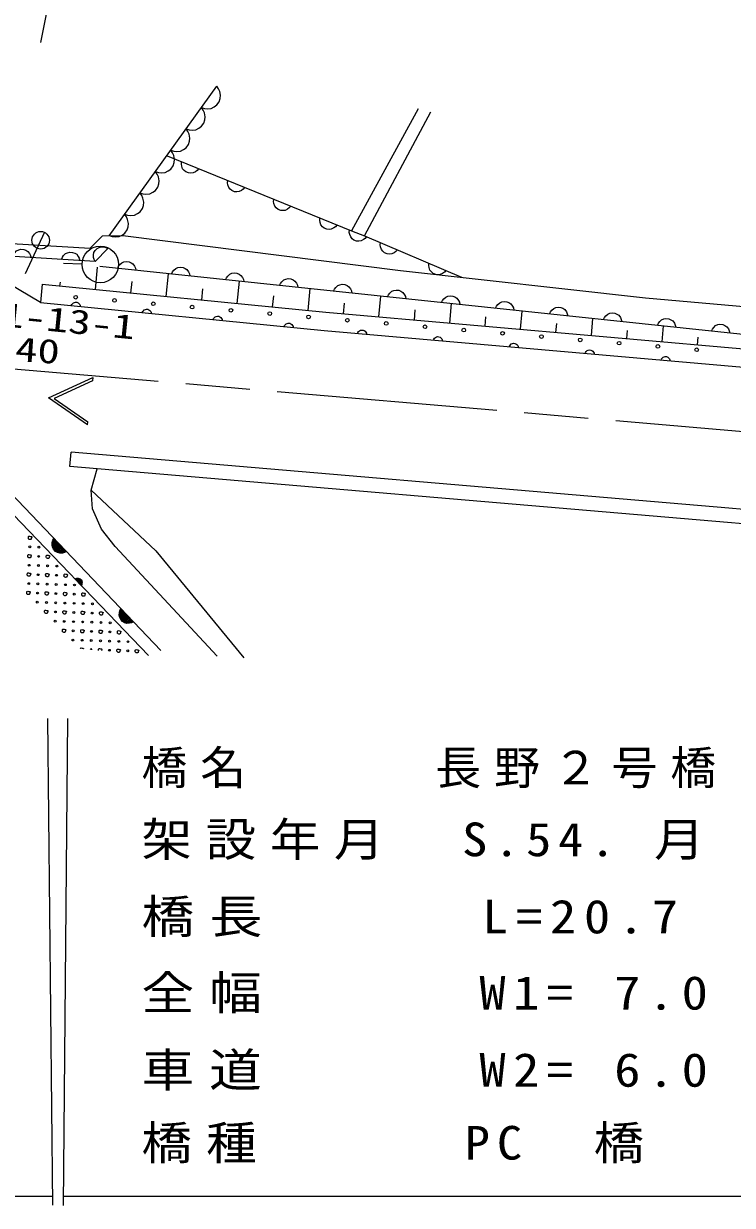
# Model space of a CAD drawing. Units: millimetres, scale not verified. Extents: x 40000 to 680000, y 20000 to 380000.
# Drawn here: x 173823 to 212421, y 253381 to 317744 of the extents above; entities that cross this region are included whole.
import ezdxf
from ezdxf.enums import TextEntityAlignment as Align

# ---------------------------------------------------------------- set-up
doc = ezdxf.new("R2010")
doc.units = ezdxf.units.MM
doc.header["$LTSCALE"] = 1000
doc.linetypes.add('CHAIN', pattern=[18.5, 12, -1.5, 3.5, -1.5])
for name, color, linetype, lineweight in [('M-BGD', 7, 'Continuous', 25), ('M-BMK', 2, 'CHAIN', 13), ('M-STR-HTXT', 7, 'Continuous', 13)]:
    doc.layers.add(name, color=color, linetype=linetype, lineweight=lineweight)
doc.layers.add('M-BMK-SRVR', color=3, linetype='Continuous')
doc.styles.add('ＭＳ ゴシック', font='')
doc.styles.get('ＭＳ ゴシック').set_extended_font_data('MS Gothic')

# ---------------------------------------------------------------- blocks, each defined once
blk = doc.blocks.new('BUHIN9')
at = {"color": 7, "linetype": 'Continuous', "lineweight": 25}
blk.add_circle((0, 0), 995, dxfattribs=at)
blk = doc.blocks.new('BUHIN142')
at = {"color": 7, "linetype": 'Continuous', "lineweight": 25}
blk.add_lwpolyline([(-235, -87), (-236, -26), (-224, 30), (-199, 98), (-158, 146), (-109, 182), (-36, 209), (25, 213), (87, 204), (152, 169), (197, 134), (235, 87)], dxfattribs=at)
blk = doc.blocks.new('BUHIN143')
at = {"color": 7, "linetype": 'Continuous', "lineweight": 25}
blk.add_lwpolyline([(-236, -84), (-236, -23), (-224, 33), (-198, 101), (-156, 147), (-107, 184), (-34, 210), (28, 213), (90, 203), (154, 168), (199, 132), (236, 84)], dxfattribs=at)
blk = doc.blocks.new('BUHIN160')
at = {"color": 7, "linetype": 'Continuous', "lineweight": 25}
blk.add_lwpolyline([(-130, -704), (42, -681), (195, -622), (375, -513), (488, -374), (571, -218), (612, 0), (589, 175), (534, 346), (404, 512), (282, 618), (130, 704)], dxfattribs=at)
blk = doc.blocks.new('BUHIN164')
at = {"color": 7, "linetype": 'Continuous', "lineweight": 25}
blk.add_lwpolyline([(-472, -165), (-472, -43), (-448, 69), (-394, 204), (-310, 297), (-211, 369), (-64, 420), (58, 425), (182, 405), (310, 333), (399, 261), (472, 165)], dxfattribs=at)
blk = doc.blocks.new('BUHIN166')
at = {"color": 7, "linetype": 'Continuous', "lineweight": 25}
blk.add_lwpolyline([(-464, -186), (-470, -65), (-450, 48), (-403, 186), (-324, 282), (-228, 358), (-84, 416), (38, 428), (163, 413), (294, 347), (386, 279), (464, 186)], dxfattribs=at)
blk = doc.blocks.new('BUHIN191')
at = {"color": 7, "linetype": 'Continuous', "lineweight": 25}
for p, q in [((421, -229), (-466, 112)), ((-465, 45), (375, -278)), ((317, -323), (-450, -28)), ((-430, -102), (248, -364)), ((170, -400), (-395, -183)), ((-307, -283), (40, -417))]:
    blk.add_line(p, q, dxfattribs=at)
blk.add_lwpolyline([(467, -180), (388, -273), (299, -343), (169, -411), (44, -427), (-79, -420), (-223, -364), (-320, -287), (-401, -191), (-452, -54), (-473, 59), (-467, 180)], close=True, dxfattribs=at)
blk = doc.blocks.new('BUHIN192')
at = {"color": 7, "linetype": 'Continuous', "lineweight": 25}
for p, q in [((-211, 114), (233, -56)), ((232, -22), (-188, 139)), ((-159, 161), (225, 14)), ((215, 51), (-125, 182)), ((-85, 200), (197, 92)), ((153, 142), (-21, 209))]:
    blk.add_line(p, q, dxfattribs=at)
blk.add_lwpolyline([(-233, 89), (-194, 136), (-150, 171), (-85, 205), (-23, 213), (39, 210), (111, 182), (159, 144), (200, 96), (226, 27), (237, -29), (233, -89)], close=True, dxfattribs=at)
blk = doc.blocks.new('BUHIN193')
at = {"color": 7, "linetype": 'Continuous', "lineweight": 25}
blk.add_lwpolyline([(500, 19), (464, -97), (408, -197), (317, -311), (209, -375), (93, -414), (-62, -420), (-180, -390), (-292, -334), (-394, -228), (-458, -133), (-500, -19)], dxfattribs=at)
blk = doc.blocks.new('BUHIN195')
at = {"color": 7, "linetype": 'Continuous', "lineweight": 25}
blk.add_lwpolyline([(499, 27), (466, -90), (411, -190), (322, -305), (216, -371), (100, -413), (-55, -421), (-174, -393), (-287, -339), (-390, -234), (-456, -140), (-499, -27)], dxfattribs=at)

msp = doc.modelspace()

# ---------------------------------------------------------------- linework, layer by layer
at = {"layer": 'M-BGD'}
for p, q in [((174764, 316708), (179405, 340063)), ((178486, 306195), (184339, 314336)), ((195302, 313101), (191675, 306454)), ((192394, 306183), (195993, 312940)), ((181632, 310537), (191675, 306454)), ((174952, 306381), (173909, 304116)), ((191675, 306454), (192394, 306183)), ((172560, 305800), (177443, 305514)), ((177443, 305514), (178114, 306193)), ((178114, 306193), (179220, 306200)), ((179220, 306200), (194349, 304306)), ((192394, 306183), (197677, 303933)), ((177719, 304796), (172398, 305109)), ((178408, 305495), (177719, 304796)), ((177001, 304651), (176001, 304673)), ((177732, 303262), (177853, 304484)), ((216190, 300482), (177972, 304521)), ((174738, 302553), (172240, 304033)), ((181593, 302881), (181716, 304125)), ((194349, 304306), (207682, 302813)), ((174836, 303548), (174738, 302553)), ((174836, 303548), (190281, 302022)), ((175802, 303453), (175822, 303657)), ((179663, 303071), (179725, 303700)), ((183524, 302690), (183585, 303305)), ((185455, 302499), (185575, 303717)), ((189316, 302117), (189434, 303309)), ((174738, 302553), (190188, 301026)), ((187385, 302308), (187445, 302911)), ((191245, 301938), (191296, 302522)), ((193173, 301769), (193272, 302904)), ((207682, 302813), (216212, 302059)), ((190281, 302022), (219203, 299494)), ((195101, 301601), (195149, 302150)), ((197029, 301432), (197122, 302497)), ((200886, 301095), (200973, 302090)), ((198957, 301264), (199002, 301779)), ((202814, 300927), (202856, 301407)), ((204742, 300758), (204823, 301683)), ((208598, 300421), (208673, 301276)), ((190188, 301026), (219117, 298498)), ((206670, 300590), (206709, 301035)), ((210526, 300253), (210562, 300663)), ((175184, 297359), (177586, 298464)), ((177567, 298291), (175485, 297333)), ((177586, 298464), (177567, 298291)), ((177307, 295892), (175184, 297359)), ((175485, 297333), (177326, 296061)), ((177307, 295892), (177326, 296061)), ((180615, 283330), (169254, 295178)), ((170332, 295089), (181294, 283607)), ((176340, 293618), (176406, 294395)), ((212231, 291347), (176406, 294395)), ((212165, 290570), (176340, 293618)), ((177496, 292342), (177828, 293491)), ((177578, 291323), (177496, 292342)), ((177496, 292342), (181023, 289034)), ((178057, 290208), (177578, 291323)), ((237178, 289275), (212231, 291347)), ((237113, 288498), (212165, 290570)), ((178809, 289268), (178057, 290208)), ((184366, 283289), (178809, 289268)), ((181023, 289034), (185808, 283199)), ((175416, 253386), (175144, 279906)), ((176216, 279896), (175976, 253381)), ((175406, 253864), (171955, 253864)), ((297108, 253864), (175981, 253864))]:
    msp.add_line(p, q, dxfattribs=at)
for points in [[(192502, 306142), (192424, 306048), (192334, 305978), (192206, 305909), (192082, 305891), (191960, 305900), (191815, 305955), (191717, 306029), (191635, 306124), (191583, 306261), (191561, 306374), (191567, 306495)], [(177712, 304790), (177658, 304899), (177631, 305010), (177620, 305155), (177654, 305276), (177712, 305384), (177821, 305494), (177928, 305553), (178048, 305589), (178195, 305581), (178307, 305555), (178415, 305501)], [(176908, 283708), (176915, 283720), (176931, 283736), (176962, 283742), (177008, 283731), (177048, 283723), (177070, 283718), (177082, 283708), (177091, 283694)], [(177902, 283607), (177900, 283621), (177902, 283646), (177904, 283671), (177914, 283690), (177931, 283706), (177962, 283712), (178008, 283701), (178047, 283693), (178069, 283688), (178081, 283678), (178091, 283664), (178094, 283646), (178078, 283617), (178067, 283596)]]:
    msp.add_lwpolyline(points, dxfattribs=at)
for points in [[(174195, 289647), (174181, 289646), (174158, 289645), (174128, 289655), (174109, 289667), (174096, 289681), (174084, 289711), (174081, 289738), (174083, 289762), (174085, 289788), (174095, 289807), (174112, 289823), (174143, 289829), (174189, 289817), (174228, 289810), (174250, 289805), (174262, 289794), (174272, 289781), (174275, 289763), (174259, 289734), (174248, 289713), (174242, 289695), (174239, 289678), (174229, 289662), (174222, 289654), (174209, 289649)], [(174166, 288648), (174151, 288646), (174128, 288646), (174098, 288655), (174079, 288668), (174066, 288681), (174054, 288711), (174051, 288738), (174053, 288763), (174055, 288789), (174065, 288807), (174082, 288823), (174113, 288830), (174159, 288818), (174198, 288810), (174221, 288805), (174232, 288795), (174242, 288782), (174245, 288763), (174229, 288735), (174218, 288713), (174212, 288696), (174209, 288678), (174199, 288663), (174192, 288654), (174179, 288649)], [(175165, 288618), (175151, 288616), (175127, 288616), (175097, 288625), (175078, 288638), (175065, 288652), (175054, 288681), (175051, 288709), (175053, 288733), (175054, 288759), (175065, 288777), (175082, 288793), (175113, 288800), (175159, 288788), (175198, 288781), (175220, 288775), (175232, 288765), (175242, 288752), (175245, 288733), (175228, 288705), (175218, 288683), (175212, 288666), (175209, 288648), (175199, 288633), (175192, 288624), (175179, 288619)], [(174136, 287648), (174121, 287647), (174098, 287646), (174068, 287656), (174049, 287668), (174036, 287682), (174024, 287712), (174021, 287739), (174023, 287763), (174025, 287789), (174035, 287808), (174052, 287824), (174083, 287830), (174129, 287818), (174169, 287811), (174191, 287806), (174202, 287795), (174212, 287782), (174215, 287763), (174199, 287735), (174189, 287714), (174182, 287696), (174179, 287679), (174169, 287663), (174162, 287655), (174150, 287649)], [(175135, 287618), (175121, 287617), (175097, 287616), (175068, 287626), (175049, 287638), (175035, 287652), (175024, 287682), (175021, 287709), (175023, 287733), (175025, 287759), (175035, 287778), (175052, 287794), (175083, 287800), (175129, 287789), (175168, 287781), (175190, 287776), (175202, 287765), (175212, 287752), (175215, 287734), (175198, 287705), (175188, 287684), (175182, 287666), (175179, 287649), (175169, 287633), (175162, 287625), (175149, 287620)], [(176135, 287588), (176120, 287587), (176097, 287586), (176067, 287596), (176048, 287608), (176035, 287622), (176024, 287652), (176020, 287679), (176022, 287703), (176024, 287729), (176035, 287748), (176051, 287764), (176082, 287770), (176128, 287759), (176168, 287751), (176190, 287746), (176201, 287736), (176211, 287722), (176214, 287704), (176198, 287675), (176188, 287654), (176182, 287636), (176178, 287619), (176169, 287604), (176162, 287595), (176149, 287590)], [(174106, 286649), (174091, 286647), (174068, 286646), (174038, 286656), (174019, 286668), (174006, 286682), (173995, 286712), (173992, 286739), (173993, 286764), (173995, 286789), (174006, 286808), (174022, 286824), (174053, 286830), (174099, 286819), (174139, 286811), (174161, 286806), (174173, 286796), (174182, 286782), (174185, 286764), (174169, 286735), (174159, 286714), (174153, 286697), (174149, 286679), (174140, 286664), (174133, 286655), (174120, 286650)], [(175105, 286619), (175091, 286617), (175068, 286617), (175038, 286626), (175019, 286639), (175006, 286652), (174994, 286682), (174991, 286709), (174993, 286734), (174995, 286760), (175005, 286778), (175022, 286794), (175053, 286801), (175099, 286789), (175138, 286781), (175160, 286776), (175172, 286766), (175182, 286753), (175185, 286734), (175169, 286706), (175158, 286684), (175152, 286667), (175149, 286649), (175139, 286634), (175132, 286625), (175119, 286620)], [(176105, 286589), (176090, 286587), (176067, 286587), (176037, 286596), (176018, 286609), (176005, 286623), (175994, 286652), (175991, 286680), (175992, 286704), (175994, 286730), (176005, 286748), (176021, 286764), (176052, 286771), (176098, 286759), (176138, 286752), (176160, 286746), (176172, 286736), (176181, 286723), (176184, 286704), (176168, 286676), (176158, 286654), (176152, 286637), (176148, 286619), (176139, 286604), (176132, 286595), (176119, 286590)], [(177105, 286559), (177090, 286558), (177067, 286557), (177037, 286567), (177018, 286579), (177005, 286593), (176993, 286622), (176990, 286650), (176992, 286674), (176994, 286700), (177004, 286719), (177021, 286734), (177052, 286741), (177098, 286729), (177137, 286722), (177159, 286716), (177171, 286706), (177181, 286693), (177184, 286674), (177168, 286646), (177157, 286625), (177151, 286607), (177148, 286589), (177138, 286574), (177131, 286566), (177118, 286560)], [(175076, 285619), (175061, 285618), (175038, 285617), (175008, 285627), (174989, 285639), (174976, 285653), (174964, 285683), (174961, 285710), (174963, 285734), (174965, 285760), (174975, 285779), (174992, 285795), (175023, 285801), (175069, 285789), (175108, 285782), (175131, 285777), (175142, 285766), (175152, 285753), (175155, 285735), (175139, 285706), (175128, 285685), (175122, 285667), (175119, 285650), (175109, 285634), (175102, 285626), (175089, 285620)], [(176075, 285589), (176061, 285588), (176037, 285587), (176007, 285597), (175988, 285609), (175975, 285623), (175964, 285653), (175961, 285680), (175963, 285704), (175964, 285730), (175975, 285749), (175992, 285765), (176023, 285771), (176069, 285760), (176108, 285752), (176130, 285747), (176142, 285737), (176152, 285723), (176155, 285705), (176138, 285676), (176128, 285655), (176122, 285637), (176118, 285620), (176109, 285604), (176102, 285596), (176089, 285591)], [(177075, 285559), (177060, 285558), (177037, 285557), (177007, 285567), (176988, 285579), (176975, 285593), (176963, 285623), (176960, 285650), (176962, 285675), (176964, 285700), (176974, 285719), (176991, 285735), (177022, 285741), (177068, 285730), (177107, 285722), (177130, 285717), (177141, 285707), (177151, 285693), (177154, 285675), (177138, 285646), (177128, 285625), (177121, 285608), (177118, 285590), (177108, 285575), (177101, 285566), (177089, 285561)], [(178074, 285530), (178060, 285528), (178036, 285527), (178007, 285537), (177987, 285549), (177974, 285563), (177963, 285593), (177960, 285620), (177962, 285645), (177963, 285670), (177974, 285689), (177991, 285705), (178022, 285711), (178068, 285700), (178107, 285692), (178129, 285687), (178141, 285677), (178151, 285663), (178154, 285645), (178137, 285616), (178127, 285595), (178121, 285578), (178118, 285560), (178108, 285545), (178101, 285536), (178088, 285531)], [(176045, 284590), (176031, 284588), (176007, 284588), (175978, 284597), (175958, 284610), (175945, 284623), (175934, 284653), (175931, 284680), (175933, 284705), (175935, 284731), (175945, 284749), (175962, 284765), (175993, 284772), (176039, 284760), (176078, 284752), (176100, 284747), (176112, 284737), (176122, 284724), (176125, 284705), (176108, 284677), (176098, 284655), (176092, 284638), (176089, 284620), (176079, 284605), (176072, 284596), (176059, 284591)], [(177045, 284560), (177030, 284558), (177007, 284558), (176977, 284568), (176958, 284580), (176945, 284594), (176934, 284623), (176930, 284651), (176932, 284675), (176934, 284701), (176945, 284720), (176961, 284735), (176992, 284742), (177038, 284730), (177078, 284723), (177100, 284717), (177111, 284707), (177121, 284694), (177124, 284675), (177108, 284647), (177098, 284625), (177092, 284608), (177088, 284590), (177079, 284575), (177072, 284566), (177059, 284561)], [(178044, 284530), (178030, 284529), (178006, 284528), (177977, 284538), (177958, 284550), (177945, 284564), (177933, 284593), (177930, 284621), (177932, 284645), (177934, 284671), (177944, 284690), (177961, 284705), (177992, 284712), (178038, 284700), (178077, 284693), (178099, 284687), (178111, 284677), (178121, 284664), (178124, 284645), (178107, 284617), (178097, 284596), (178091, 284578), (178088, 284561), (178078, 284545), (178071, 284537), (178058, 284531)], [(179044, 284500), (179029, 284499), (179006, 284498), (178976, 284508), (178957, 284520), (178944, 284534), (178933, 284564), (178930, 284591), (178931, 284615), (178933, 284641), (178944, 284660), (178960, 284676), (178991, 284682), (179037, 284670), (179077, 284663), (179099, 284658), (179111, 284647), (179120, 284634), (179123, 284616), (179107, 284587), (179097, 284566), (179091, 284548), (179087, 284531), (179078, 284515), (179071, 284507), (179058, 284501)], [(179014, 283501), (179000, 283499), (178976, 283499), (178946, 283508), (178927, 283520), (178914, 283534), (178903, 283564), (178900, 283591), (178901, 283616), (178903, 283641), (178914, 283660), (178931, 283676), (178962, 283683), (179007, 283671), (179047, 283663), (179069, 283658), (179081, 283648), (179091, 283634), (179094, 283616), (179077, 283587), (179067, 283566), (179061, 283549), (179057, 283531), (179048, 283516), (179041, 283507), (179028, 283502)], [(180014, 283471), (179999, 283469), (179976, 283469), (179946, 283478), (179927, 283491), (179914, 283504), (179902, 283534), (179899, 283561), (179901, 283586), (179903, 283612), (179913, 283630), (179930, 283646), (179961, 283653), (180007, 283641), (180046, 283633), (180069, 283628), (180080, 283618), (180090, 283605), (180093, 283586), (180077, 283558), (180067, 283536), (180060, 283519), (180057, 283501), (180047, 283486), (180040, 283477), (180027, 283472)]]:
    msp.add_lwpolyline(points, close=True, dxfattribs=at)
for centre, radius in [((174751, 305944), 481), ((176658, 302844), 99.5), ((178772, 302665), 99.5), ((180885, 302486), 99.5), ((182999, 302307), 99.5), ((185113, 302129), 99.5), ((187227, 301950), 99.5), ((189340, 301771), 99.5), ((191454, 301592), 99.5), ((193568, 301413), 99.5), ((195682, 301234), 99.5), ((197795, 301055), 99.5), ((199909, 300876), 99.5), ((202023, 300697), 99.5), ((204137, 300519), 99.5), ((206250, 300340), 99.5), ((208364, 300161), 99.5), ((210478, 299982), 99.5), ((174158, 289244), 49.8), ((174658, 289229), 49.8), ((174643, 288729), 49.8), ((174128, 288244), 49.8), ((174613, 287730), 49.8), ((174628, 288229), 49.8), ((175128, 288214), 49.8), ((175613, 287700), 49.8), ((175628, 288200), 49.8), ((174099, 287245), 49.8), ((174598, 287230), 49.8), ((175098, 287215), 49.8), ((175598, 287200), 49.8), ((176098, 287185), 49.8), ((176597, 287170), 49.8), ((174583, 286730), 49.8), ((175583, 286700), 49.8), ((176583, 286670), 49.8), ((174568, 286230), 49.8), ((175068, 286215), 49.8), ((175568, 286200), 49.8), ((176068, 286186), 49.8), ((176568, 286171), 49.8), ((177067, 286156), 49.8), ((177567, 286141), 49.8), ((175538, 285201), 49.8), ((175553, 285701), 49.8), ((176038, 285186), 49.8), ((176538, 285171), 49.8), ((176553, 285671), 49.8), ((177038, 285156), 49.8), ((177537, 285141), 49.8), ((177552, 285641), 49.8), ((178037, 285126), 49.8), ((178537, 285111), 49.8), ((176523, 284671), 49.8), ((177522, 284641), 49.8), ((178522, 284612), 49.8), ((176508, 284171), 49.8), ((177008, 284157), 49.8), ((177507, 284142), 49.8), ((178007, 284127), 49.8), ((178507, 284112), 49.8), ((179007, 284097), 49.8), ((179507, 284082), 49.8), ((178492, 283612), 49.8), ((179492, 283582), 49.8)]:
    msp.add_circle(centre, radius, dxfattribs=at)
msp.add_arc((177493, 283642), 49.8, 1.89722, 166.46634, dxfattribs=at)
at = {"layer": 'M-BMK'}
msp.add_line((402343, 279244), (144254, 301420), dxfattribs=at)

# ---------------------------------------------------------------- block references
at = {"layer": 'M-BGD', "rotation": 334.74779}
for name, p in [('BUHIN160', (183921, 313754)), ('BUHIN160', (183085, 312591)), ('BUHIN160', (182249, 311428)), ('BUHIN160', (181413, 310265)), ('BUHIN195', (182887, 310027)), ('BUHIN160', (180576, 309103)), ('BUHIN195', (185398, 309006)), ('BUHIN160', (179740, 307940)), ('BUHIN195', (187909, 307985)), ('BUHIN160', (178904, 306777)), ('BUHIN195', (190419, 306964)), ('BUHIN9', (178000, 304628)), ('BUHIN193', (193715, 305620)), ('BUHIN166', (173728, 305031)), ('BUHIN166', (176388, 304875)), ('BUHIN164', (179442, 304365)), ('BUHIN164', (182382, 304055)), ('BUHIN193', (196357, 304495)), ('BUHIN164', (185322, 303744)), ('BUHIN164', (188262, 303433)), ('BUHIN164', (191202, 303123)), ('BUHIN164', (194141, 302812)), ('BUHIN143', (176669, 302362)), ('BUHIN164', (197081, 302501)), ('BUHIN164', (200021, 302191)), ('BUHIN143', (180532, 301981)), ('BUHIN143', (184395, 301599)), ('BUHIN164', (202961, 301880)), ('BUHIN164', (205901, 301569)), ('BUHIN143', (188257, 301217)), ('BUHIN164', (208840, 301259)), ('BUHIN164', (211780, 300948)), ('BUHIN142', (192255, 300846)), ('BUHIN142', (196387, 300484)), ('BUHIN142', (200520, 300123)), ('BUHIN142', (204653, 299762)), ('BUHIN142', (208785, 299401)), ('BUHIN191', (175813, 289348)), ('BUHIN192', (176784, 287326)), ('BUHIN191', (179467, 285521))]:
    msp.add_blockref(name, p, dxfattribs=at)

# ---------------------------------------------------------------- texts
at = {"layer": 'M-BMK-SRVR', "style": 'ＭＳ ゴシック', "width": 1.35}
for s, rotation, p in [('141-13-1', 354.3, (170141, 301114)), ('7.40', 356.2, (170883, 299134))]:
    msp.add_text(s, height=1320, rotation=rotation, dxfattribs=at).set_placement(p, align=Align.BOTTOM_LEFT)
at = {"layer": 'M-STR-HTXT', "char_height": 1833, "attachment_point": 7, "style": 'ＭＳ ゴシック'}
for s, insert in [('\\T1.28;橋名\u3000\u3000\u3000長野２号橋', (180241, 276097)), ('\\T1.27;\\W1.1;架設年月\u3000S.54.\\~月', (180241, 272195)), ('\\T1.29;\\W1.15;橋長\u3000\u3000\u3000L=20.7', (180241, 267988)), ('\\T1.28;\\W1.15;全幅\u3000\u3000\u3000W1=\\~7.0', (180241, 263842)), ('\\T1.28;\\W1.15;車道\u3000\u3000\u3000W2=\\~6.0', (180241, 259636)), ('\\T1.28;\\W1.1;橋種\u3000\u3000\u3000PC\\~\\~橋', (180241, 255673))]:
    msp.add_mtext(s, dxfattribs=dict(at, insert=insert))

doc.saveas('drawing.dxf')
